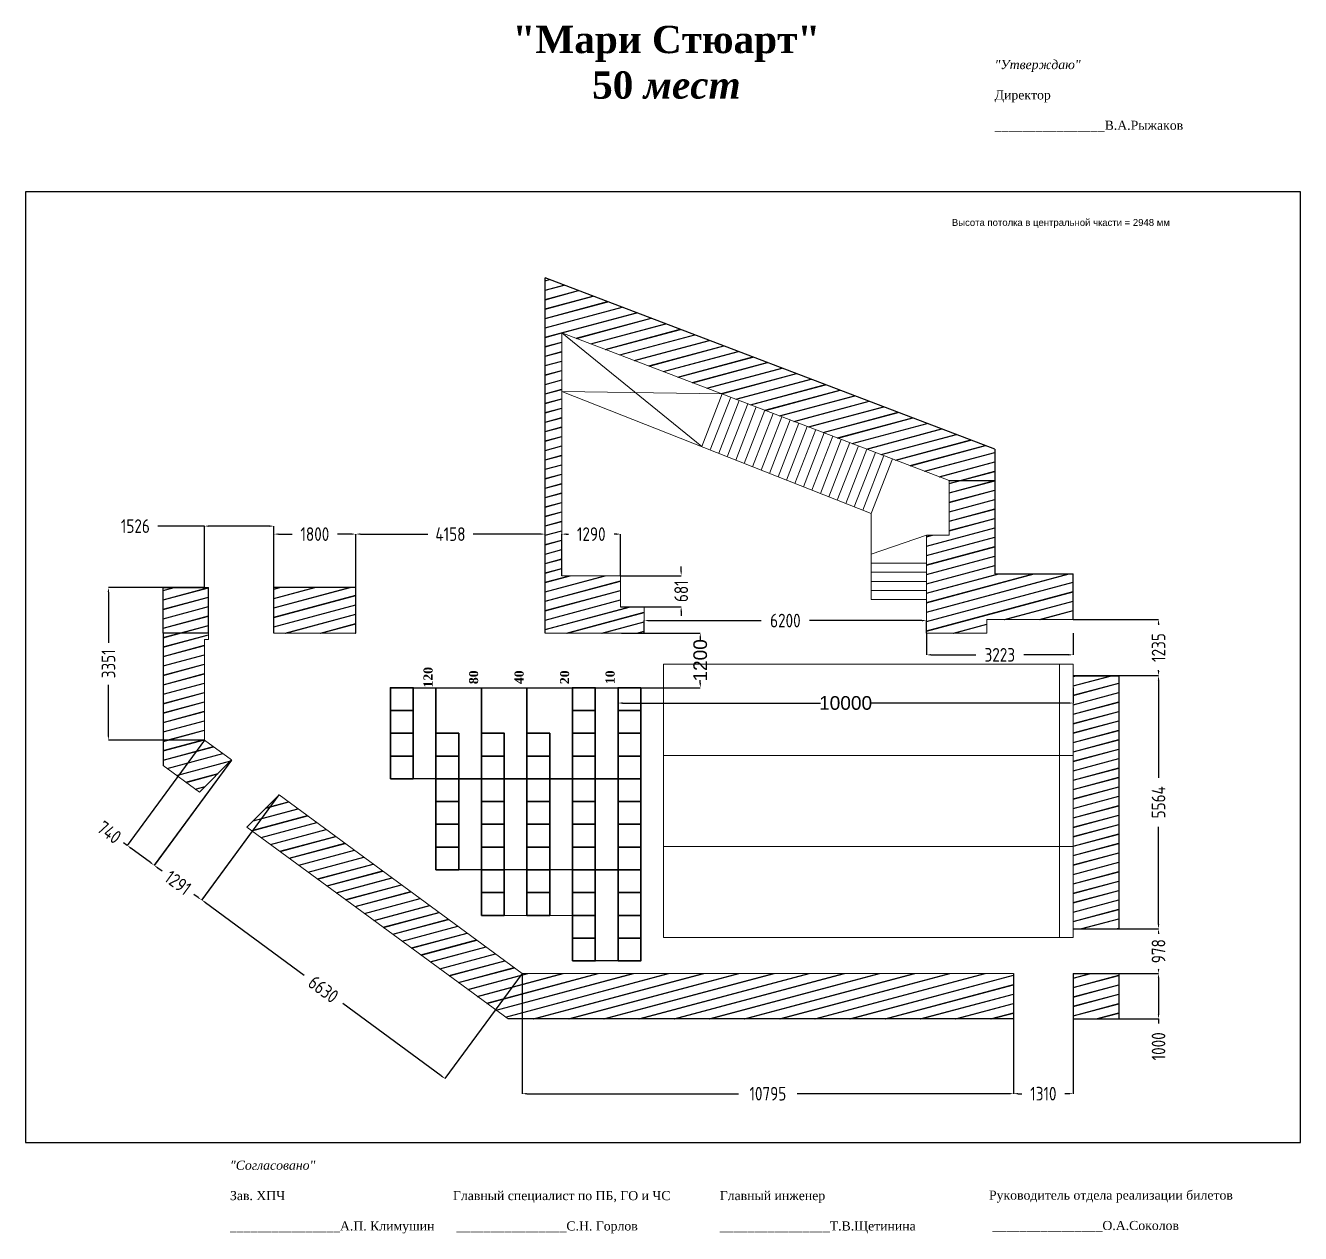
# Model space of a CAD drawing. Header units: millimetres. Extents: x -520232 to 211296, y -156633 to 78411.
# Drawn here: x 49292 to 77305, y -96239 to -69703 of the extents above; entities that cross this region are included whole.
import ezdxf

# ---------------------------------------------------------------- set-up
doc = ezdxf.new("R2010")
doc.units = ezdxf.units.MM
doc.layers.add('Декорации', color=10, linetype='Continuous')
doc.layers.add('Партер', color=7, linetype='Continuous')
doc.styles.get("Standard").update_dxf_attribs({"font": 'arial.ttf', "height": 300})
doc.styles.add('СГЕНЕРИР_СТИЛЬ_1', font='gost_2_304-81_type.ttf')
doc.dimstyles.new('Размеры', dxfattribs={"dimtxt": 300, "dimasz": 100, "dimexe": 0.18, "dimexo": 0.0625, "dimgap": 0.09, "dimtad": 0, "dimdec": 0, "dimzin": 0, "dimdsep": 46, "dimtxsty": 'Standard', "dimcen": 0.09, "dimclrd": 250, "dimclre": 250, "dimclrt": 250, "dimadec": 0, "dimazin": 0, "dimtfac": 1, "dimtdec": 0, "dimtofl": 0, "dimtmove": 0, "dimatfit": 3, "dimfxl": 1, "dimtfillclr": 250, "dimtolj": 1, "dimtzin": 0, "dimarcsym": 0})
pattern_1 = [(15, (53243.35, -83520.36), (-51.7638, 193.1852), []), (15, (53246.8, -83522.36), (-51.7638, 193.1852), [])]

# ---------------------------------------------------------------- blocks, each defined once
blk = doc.blocks.new('*D31')
at = {"color": 250, "lineweight": -2, "transparency": 16777216}
for p, q in [((60205, -90528), (60205, -93168)), ((71000, -90528), (71000, -93168)), ((60305, -93168), (64959, -93168)), ((70900, -93168), (66245, -93168))]:
    blk.add_line(p, q, dxfattribs=at)
at = {"color": 250, "lineweight": 13, "transparency": 16777216}
for points in [[(60305, -93151), (60305, -93185), (60205, -93168)], [(70900, -93151), (70900, -93185), (71000, -93168)]]:
    blk.add_solid(points, dxfattribs=at)
at = {"layer": 'Defpoints', "color": 0, "lineweight": 13, "transparency": 16777216}
for p in [(60205, -90527), (71000, -90527), (71000, -93168)]:
    blk.add_point(p, dxfattribs=at)
at = {"color": 250, "lineweight": 25, "transparency": 16777216, "insert": (65602, -93168), "char_height": 300, "attachment_point": 5, "style": 'СГЕНЕРИР_СТИЛЬ_1'}
blk.add_mtext('\\A1;10795', dxfattribs=at)
blk = doc.blocks.new('*D32')
at = {"color": 250, "lineweight": -2, "transparency": 16777216}
for p, q in [((54861, -86602), (53165, -88912)), ((53246, -88971), (55411, -90561)), ((60205, -90528), (58508, -92837)), ((58428, -92778), (56263, -91187))]:
    blk.add_line(p, q, dxfattribs=at)
at = {"color": 250, "lineweight": 13, "transparency": 16777216}
for points in [[(53255, -88957), (53236, -88984), (53165, -88911)], [(58438, -92764), (58418, -92791), (58508, -92837)]]:
    blk.add_solid(points, dxfattribs=at)
at = {"layer": 'Defpoints', "color": 0, "lineweight": 13, "transparency": 16777216}
for p in [(54861, -86602), (60205, -90528), (58508, -92837)]:
    blk.add_point(p, dxfattribs=at)
at = {"color": 250, "lineweight": 25, "transparency": 16777216, "insert": (55837, -90874), "char_height": 300, "attachment_point": 5, "rotation": 323.6955, "style": 'СГЕНЕРИР_СТИЛЬ_1'}
blk.add_mtext('\\A1;6630', dxfattribs=at)
blk = doc.blocks.new('*D33')
at = {"color": 250, "lineweight": -2, "transparency": 16777216}
for p, q in [((53224, -85400), (51524, -87714)), ((53821, -85838), (52121, -88152)), ((51524, -87714), (51444, -87655)), ((52040, -88093), (51605, -87773))]:
    blk.add_line(p, q, dxfattribs=at)
at = {"color": 250, "lineweight": 13, "transparency": 16777216}
for points in [[(51615, -87760), (51595, -87786), (51524, -87714)], [(52050, -88079), (52030, -88106), (52121, -88152)]]:
    blk.add_solid(points, dxfattribs=at)
at = {"layer": 'Defpoints', "color": 0, "lineweight": 13, "transparency": 16777216}
for p in [(53224, -85400), (53821, -85838), (51524, -87714)]:
    blk.add_point(p, dxfattribs=at)
at = {"color": 250, "lineweight": 25, "transparency": 16777216, "insert": (51133, -87426), "char_height": 300, "attachment_point": 5, "rotation": 323.6999, "style": 'СГЕНЕРИР_СТИЛЬ_1'}
blk.add_mtext('\\A1;740', dxfattribs=at)
blk = doc.blocks.new('*D27')
at = {"color": 250, "lineweight": -2, "transparency": 16777216}
for p, q in [((53224, -82050), (51113, -82050)), ((51113, -82150), (51113, -83261)), ((51113, -85300), (51113, -84189)), ((53224, -85400), (51113, -85400))]:
    blk.add_line(p, q, dxfattribs=at)
at = {"color": 250, "lineweight": 13, "transparency": 16777216}
for points in [[(51097, -82150), (51130, -82150), (51113, -82050)], [(51097, -85300), (51130, -85300), (51113, -85400)]]:
    blk.add_solid(points, dxfattribs=at)
at = {"layer": 'Defpoints', "color": 0, "lineweight": 13, "transparency": 16777216}
for p in [(51113, -82050), (53224, -82050), (53224, -85400)]:
    blk.add_point(p, dxfattribs=at)
at = {"color": 250, "lineweight": 25, "transparency": 16777216, "insert": (51113, -83725), "char_height": 300, "attachment_point": 5, "rotation": 90, "style": 'СГЕНЕРИР_СТИЛЬ_1'}
blk.add_mtext('\\A1;3351', dxfattribs=at)
blk = doc.blocks.new('*D34')
at = {"color": 250, "lineweight": -2, "transparency": 16777216}
for p, q in [((54749, -82050), (54749, -80875)), ((54849, -80876), (55149, -80876)), ((56449, -80876), (56149, -80876)), ((56549, -82050), (56549, -80875))]:
    blk.add_line(p, q, dxfattribs=at)
at = {"color": 250, "lineweight": 13, "transparency": 16777216}
for points in [[(54849, -80859), (54849, -80892), (54749, -80876)], [(56449, -80859), (56449, -80892), (56549, -80876)]]:
    blk.add_solid(points, dxfattribs=at)
at = {"layer": 'Defpoints', "color": 0, "lineweight": 13, "transparency": 16777216}
for p in [(56549, -80876), (54749, -82050), (56549, -82050)]:
    blk.add_point(p, dxfattribs=at)
at = {"color": 250, "lineweight": 25, "transparency": 16777216, "insert": (55649, -80876), "char_height": 300, "attachment_point": 5, "style": 'СГЕНЕРИР_СТИЛЬ_1'}
blk.add_mtext('\\A1;1800', dxfattribs=at)
blk = doc.blocks.new('*D28')
at = {"color": 250, "lineweight": -2, "transparency": 16777216}
for p, q in [((53223, -80700), (52199, -80700)), ((53223, -82050), (53223, -80700)), ((54649, -80700), (53323, -80700)), ((54749, -82049), (54749, -80700))]:
    blk.add_line(p, q, dxfattribs=at)
at = {"color": 250, "lineweight": 13, "transparency": 16777216}
for points in [[(53323, -80683), (53323, -80717), (53223, -80700)], [(54649, -80683), (54649, -80717), (54749, -80700)]]:
    blk.add_solid(points, dxfattribs=at)
at = {"layer": 'Defpoints', "color": 0, "lineweight": 13, "transparency": 16777216}
for p in [(54749, -80700), (53223, -82050), (54749, -82049)]:
    blk.add_point(p, dxfattribs=at)
at = {"color": 250, "lineweight": 25, "transparency": 16777216, "insert": (51706, -80700), "char_height": 300, "attachment_point": 5, "style": 'СГЕНЕРИР_СТИЛЬ_1'}
blk.add_mtext('\\A1;1526', dxfattribs=at)
blk = doc.blocks.new('*D35')
at = {"color": 250, "lineweight": -2, "transparency": 16777216}
for p, q in [((56549, -82050), (56549, -80875)), ((56649, -80876), (58128, -80876)), ((60607, -80876), (59128, -80876)), ((60707, -82050), (60707, -80875))]:
    blk.add_line(p, q, dxfattribs=at)
at = {"color": 250, "lineweight": 13, "transparency": 16777216}
for points in [[(56649, -80859), (56649, -80892), (56549, -80876)], [(60607, -80859), (60607, -80892), (60707, -80876)]]:
    blk.add_solid(points, dxfattribs=at)
at = {"layer": 'Defpoints', "color": 0, "lineweight": 13, "transparency": 16777216}
for p in [(60707, -80876), (56549, -82050), (60707, -82050)]:
    blk.add_point(p, dxfattribs=at)
at = {"color": 250, "lineweight": 25, "transparency": 16777216, "insert": (58628, -80876), "char_height": 300, "attachment_point": 5, "style": 'СГЕНЕРИР_СТИЛЬ_1'}
blk.add_mtext('\\A1;4158', dxfattribs=at)
blk = doc.blocks.new('*D29')
at = {"color": 250, "lineweight": -2, "transparency": 16777216}
for p, q in [((53820, -85838), (52121, -88151)), ((54861, -86603), (53162, -88916)), ((52202, -88210), (52291, -88275)), ((53082, -88856), (52993, -88791))]:
    blk.add_line(p, q, dxfattribs=at)
at = {"color": 250, "lineweight": 13, "transparency": 16777216}
for points in [[(52212, -88197), (52192, -88223), (52122, -88151)], [(53092, -88843), (53072, -88870), (53162, -88915)]]:
    blk.add_solid(points, dxfattribs=at)
at = {"layer": 'Defpoints', "color": 0, "lineweight": 13, "transparency": 16777216}
for p in [(53820, -85838), (54861, -86603), (53162, -88915)]:
    blk.add_point(p, dxfattribs=at)
at = {"color": 250, "lineweight": 25, "transparency": 16777216, "insert": (52642, -88533), "char_height": 300, "attachment_point": 5, "rotation": 323.6999, "style": 'СГЕНЕРИР_СТИЛЬ_1'}
blk.add_mtext('\\A1;1291', dxfattribs=at)
blk = doc.blocks.new('*D36')
at = {"color": 250, "lineweight": -2, "transparency": 16777216}
for p, q in [((62887, -83050), (62887, -82775)), ((62987, -82775), (65458, -82775)), ((68987, -82775), (66515, -82775)), ((69087, -83050), (69087, -82775))]:
    blk.add_line(p, q, dxfattribs=at)
at = {"color": 250, "lineweight": 13, "transparency": 16777216}
for points in [[(62987, -82759), (62987, -82792), (62887, -82775)], [(68987, -82759), (68987, -82792), (69087, -82775)]]:
    blk.add_solid(points, dxfattribs=at)
at = {"layer": 'Defpoints', "color": 0, "lineweight": 13, "transparency": 16777216}
for p in [(69087, -82775), (62887, -83050), (69087, -83050)]:
    blk.add_point(p, dxfattribs=at)
at = {"color": 250, "lineweight": 25, "transparency": 16777216, "insert": (65987, -82775), "char_height": 300, "attachment_point": 5, "style": 'СГЕНЕРИР_СТИЛЬ_1'}
blk.add_mtext('\\A1;6200', dxfattribs=at)
blk = doc.blocks.new('*D37')
at = {"color": 250, "lineweight": -2, "transparency": 16777216}
for p, q in [((61077, -81790), (61077, -80876)), ((61177, -80876), (61221, -80876)), ((62267, -80876), (62222, -80876)), ((62367, -81790), (62367, -80876))]:
    blk.add_line(p, q, dxfattribs=at)
at = {"color": 250, "lineweight": 13, "transparency": 16777216}
for points in [[(61177, -80859), (61177, -80893), (61077, -80876)], [(62267, -80859), (62267, -80893), (62367, -80876)]]:
    blk.add_solid(points, dxfattribs=at)
at = {"layer": 'Defpoints', "color": 0, "lineweight": 13, "transparency": 16777216}
for p in [(61077, -80876), (61077, -81790), (62367, -81790)]:
    blk.add_point(p, dxfattribs=at)
at = {"color": 250, "lineweight": 25, "transparency": 16777216, "insert": (61722, -80876), "char_height": 300, "attachment_point": 5, "style": 'СГЕНЕРИР_СТИЛЬ_1'}
blk.add_mtext('\\A1;1290', dxfattribs=at)
blk = doc.blocks.new('*D38')
at = {"color": 250, "lineweight": -2, "transparency": 16777216}
for p, q in [((62367, -81790), (63698, -81790)), ((63698, -81690), (63698, -81590)), ((62367, -82470), (63698, -82470)), ((63698, -82570), (63698, -82670))]:
    blk.add_line(p, q, dxfattribs=at)
at = {"color": 250, "lineweight": 13, "transparency": 16777216}
for points in [[(63681, -81690), (63714, -81690), (63698, -81790)], [(63681, -82570), (63714, -82570), (63698, -82470)]]:
    blk.add_solid(points, dxfattribs=at)
at = {"layer": 'Defpoints', "color": 0, "lineweight": 13, "transparency": 16777216}
for p in [(62367, -81790), (62367, -82470), (63698, -82470)]:
    blk.add_point(p, dxfattribs=at)
at = {"color": 250, "lineweight": 25, "transparency": 16777216, "insert": (63698, -82130), "char_height": 300, "attachment_point": 5, "rotation": 90, "style": 'СГЕНЕРИР_СТИЛЬ_1'}
blk.add_mtext('\\A1;681', dxfattribs=at)
blk = doc.blocks.new('*D30')
at = {"color": 250, "lineweight": -2, "transparency": 16777216}
for p, q in [((69087, -83050), (69087, -83528)), ((72310, -83050), (72310, -83528)), ((69187, -83528), (70170, -83528)), ((72210, -83528), (71227, -83528))]:
    blk.add_line(p, q, dxfattribs=at)
at = {"color": 250, "lineweight": 13, "transparency": 16777216}
for points in [[(69187, -83511), (69187, -83544), (69087, -83528)], [(72210, -83511), (72210, -83544), (72310, -83528)]]:
    blk.add_solid(points, dxfattribs=at)
at = {"layer": 'Defpoints', "color": 0, "lineweight": 13, "transparency": 16777216}
for p in [(69087, -83050), (72310, -83050), (72310, -83528)]:
    blk.add_point(p, dxfattribs=at)
at = {"color": 250, "lineweight": 25, "transparency": 16777216, "insert": (70698, -83528), "char_height": 300, "attachment_point": 5, "style": 'СГЕНЕРИР_СТИЛЬ_1'}
blk.add_mtext('\\A1;3223', dxfattribs=at)
blk = doc.blocks.new('*D39')
at = {"color": 250, "lineweight": -2, "transparency": 16777216}
for p, q in [((72310, -82750), (74186, -82750)), ((74186, -82850), (74186, -82868)), ((72310, -83985), (74186, -83985)), ((74186, -83885), (74186, -83868))]:
    blk.add_line(p, q, dxfattribs=at)
at = {"color": 250, "lineweight": 13, "transparency": 16777216}
for points in [[(74169, -82850), (74202, -82850), (74186, -82750)], [(74169, -83885), (74202, -83885), (74186, -83985)]]:
    blk.add_solid(points, dxfattribs=at)
at = {"layer": 'Defpoints', "color": 0, "lineweight": 13, "transparency": 16777216}
for p in [(72310, -82750), (74186, -82750), (72310, -83985)]:
    blk.add_point(p, dxfattribs=at)
at = {"color": 250, "lineweight": 25, "transparency": 16777216, "insert": (74186, -83368), "char_height": 300, "attachment_point": 5, "rotation": 90, "style": 'СГЕНЕРИР_СТИЛЬ_1'}
blk.add_mtext('\\A1;1235', dxfattribs=at)
blk = doc.blocks.new('*D40')
at = {"color": 250, "lineweight": -2, "transparency": 16777216}
for p, q in [((73310, -83985), (74186, -83985)), ((74185, -84085), (74185, -86232)), ((74185, -89449), (74185, -87303)), ((73310, -89549), (74186, -89549))]:
    blk.add_line(p, q, dxfattribs=at)
at = {"color": 250, "lineweight": 13, "transparency": 16777216}
for points in [[(74169, -84085), (74202, -84085), (74185, -83985)], [(74169, -89449), (74202, -89449), (74185, -89549)]]:
    blk.add_solid(points, dxfattribs=at)
at = {"layer": 'Defpoints', "color": 0, "lineweight": 13, "transparency": 16777216}
for p in [(73310, -83985), (73310, -89549), (74185, -89549)]:
    blk.add_point(p, dxfattribs=at)
at = {"color": 250, "lineweight": 25, "transparency": 16777216, "insert": (74185, -86767), "char_height": 300, "attachment_point": 5, "rotation": 90, "style": 'СГЕНЕРИР_СТИЛЬ_1'}
blk.add_mtext('\\A1;5564', dxfattribs=at)
blk = doc.blocks.new('*D41')
at = {"color": 250, "lineweight": -2, "transparency": 16777216}
for p, q in [((73310, -89549), (74186, -89549)), ((74185, -89649), (74185, -89653)), ((74185, -90427), (74185, -90424)), ((73310, -90527), (74186, -90527))]:
    blk.add_line(p, q, dxfattribs=at)
at = {"color": 250, "lineweight": 13, "transparency": 16777216}
for points in [[(74169, -89649), (74202, -89649), (74185, -89549)], [(74169, -90427), (74202, -90427), (74185, -90527)]]:
    blk.add_solid(points, dxfattribs=at)
at = {"layer": 'Defpoints', "color": 0, "lineweight": 13, "transparency": 16777216}
for p in [(73310, -89549), (73310, -90527), (74185, -90527)]:
    blk.add_point(p, dxfattribs=at)
at = {"color": 250, "lineweight": 25, "transparency": 16777216, "insert": (74185, -90038), "char_height": 300, "attachment_point": 5, "rotation": 90, "style": 'СГЕНЕРИР_СТИЛЬ_1'}
blk.add_mtext('\\A1;978', dxfattribs=at)
blk = doc.blocks.new('*D42')
at = {"color": 250, "lineweight": -2, "transparency": 16777216}
for p, q in [((73310, -90527), (74186, -90527)), ((74185, -90627), (74185, -91427)), ((73310, -91527), (74186, -91527)), ((74185, -91527), (74185, -91627))]:
    blk.add_line(p, q, dxfattribs=at)
at = {"color": 250, "lineweight": 13, "transparency": 16777216}
for points in [[(74169, -90627), (74202, -90627), (74185, -90527)], [(74169, -91427), (74202, -91427), (74185, -91527)]]:
    blk.add_solid(points, dxfattribs=at)
at = {"layer": 'Defpoints', "color": 0, "lineweight": 13, "transparency": 16777216}
for p in [(73310, -90527), (73310, -91527), (74185, -91527)]:
    blk.add_point(p, dxfattribs=at)
at = {"color": 250, "lineweight": 25, "transparency": 16777216, "insert": (74185, -92128), "char_height": 300, "attachment_point": 5, "rotation": 90, "style": 'СГЕНЕРИР_СТИЛЬ_1'}
blk.add_mtext('\\A1;1000', dxfattribs=at)
blk = doc.blocks.new('*D43')
at = {"color": 250, "lineweight": -2, "transparency": 16777216}
for p, q in [((71000, -91528), (71000, -93168)), ((72310, -91528), (72310, -93168)), ((71100, -93168), (71183, -93168)), ((72210, -93168), (72126, -93168))]:
    blk.add_line(p, q, dxfattribs=at)
at = {"color": 250, "lineweight": 13, "transparency": 16777216}
for points in [[(71100, -93151), (71100, -93184), (71000, -93168)], [(72210, -93151), (72210, -93184), (72310, -93168)]]:
    blk.add_solid(points, dxfattribs=at)
at = {"layer": 'Defpoints', "color": 0, "lineweight": 13, "transparency": 16777216}
for p in [(71000, -91527), (72310, -91527), (72310, -93168)]:
    blk.add_point(p, dxfattribs=at)
at = {"color": 250, "lineweight": 25, "transparency": 16777216, "insert": (71655, -93168), "char_height": 300, "attachment_point": 5, "style": 'СГЕНЕРИР_СТИЛЬ_1'}
blk.add_mtext('\\A1;1310', dxfattribs=at)
blk = doc.blocks.new('*D44')
at = {"layer": 'Defpoints', "color": 0, "lineweight": 13, "transparency": 16777216}
for p in [(62387, -83050), (64117, -83050), (62310, -84250)]:
    blk.add_point(p, dxfattribs=at)
at = {"layer": 'Декорации', "color": 250, "lineweight": -2, "transparency": 16777216}
for p, q in [((62387, -83050), (64117, -83050)), ((64117, -83150), (64117, -83217)), ((62310, -84250), (64117, -84250)), ((64117, -84150), (64117, -84084))]:
    blk.add_line(p, q, dxfattribs=at)
at = {"layer": 'Декорации', "color": 250, "lineweight": 13, "transparency": 16777216}
for points in [[(64100, -83150), (64134, -83150), (64117, -83050)], [(64100, -84150), (64134, -84150), (64117, -84250)]]:
    blk.add_solid(points, dxfattribs=at)
at = {"layer": 'Декорации', "color": 250, "lineweight": 13, "transparency": 16777216, "insert": (64117, -83650), "char_height": 300, "attachment_point": 5, "rotation": 90}
blk.add_mtext('\\A1;1200', dxfattribs=at)
blk = doc.blocks.new('*D45')
at = {"layer": 'Defpoints', "color": 0, "lineweight": 13, "transparency": 16777216}
for p in [(62310, -84250), (72310, -84250), (72310, -84587)]:
    blk.add_point(p, dxfattribs=at)
at = {"layer": 'Декорации', "color": 250, "lineweight": -2, "transparency": 16777216}
for p, q in [((62310, -84250), (62310, -84587)), ((72310, -84250), (72310, -84587)), ((62410, -84587), (66760, -84587)), ((72210, -84587), (67860, -84587))]:
    blk.add_line(p, q, dxfattribs=at)
at = {"layer": 'Декорации', "color": 250, "lineweight": 13, "transparency": 16777216}
for points in [[(62410, -84570), (62410, -84604), (62310, -84587)], [(72210, -84570), (72210, -84604), (72310, -84587)]]:
    blk.add_solid(points, dxfattribs=at)
at = {"layer": 'Декорации', "color": 250, "lineweight": 13, "transparency": 16777216, "insert": (67310, -84587), "char_height": 300, "attachment_point": 5}
blk.add_mtext('\\A1;10000', dxfattribs=at)

msp = doc.modelspace()

# ---------------------------------------------------------------- hatches: boundary and pattern name
at = {"lineweight": 25}
h = msp.add_hatch(dxfattribs=at)
h.set_pattern_fill('JIS_LC_20', color=256, scale=10, angle=330, style=0)
h.set_pattern_definition(pattern_1)
h.paths.add_polyline_path([(60706.715, -83049.722), (60706.715, -75246.937), (70586.714, -79008.619), (70586.714, -81750.458), (72309.714, -81750.458), (72309.714, -82750.458), (70409.714, -82750.458), (70409.714, -83050.458), (69086.714, -83050.458), (69086.714, -80898.458), (69586.714, -80898.458), (69586.714, -79698.458), (61076.58, -76454.458), (61076.58, -81790.458), (62366.58, -81790.458), (62366.58, -82470.458), (62886.58, -82470.458), (62886.714, -83050.458)])
h = msp.add_hatch(dxfattribs=at)
h.set_pattern_fill('JIS_LC_20', color=256, scale=10, angle=330, style=0)
h.set_pattern_definition(pattern_1)
h.paths.add_polyline_path([(52313.715, -82049.722), (53313.715, -82049.722), (53313.715, -83049.722), (53314.181, -83189.722), (53224.181, -83189.722), (53224.181, -85399.722), (53820.566, -85837.813), (53115.547, -86547.001), (52313.715, -85957.993), (52313.715, -83049.722)])
h = msp.add_hatch(dxfattribs=at)
h.set_pattern_fill('JIS_LC_20', color=256, scale=10, angle=330, style=0)
h.set_pattern_definition(pattern_1)
h.paths.add_polyline_path([(56548.715, -82049.722), (54748.715, -82049.722), (54748.715, -83049.722), (56548.715, -83049.722)])
h.paths.add_polyline_path([(72309.714, -90527.458), (72309.714, -91527.458), (73309.714, -91527.458), (73309.714, -90527.458)])
h.paths.add_polyline_path([(73309.714, -83985.458), (73309.714, -89549.458), (72309.714, -89549.458), (72309.714, -83985.458)])
h = msp.add_hatch(dxfattribs=at)
h.set_pattern_fill('JIS_LC_20', color=256, scale=10, angle=330, style=0)
h.set_pattern_definition(pattern_1)
h.paths.add_polyline_path([(59895.586, -91527.458), (54156.4, -87311.587), (54861.419, -86602.398), (60204.714, -90527.458), (70999.714, -90527.458), (70999.714, -91527.458)])

# ---------------------------------------------------------------- linework, layer by layer
for p, q in [((49291.805, -73356.18), (49291.805, -94236.826)), ((77304.619, -73356.18), (49291.805, -73356.18)), ((77304.619, -94236.826), (77304.619, -73356.18)), ((70586.714, -79008.619), (60706.715, -75246.937)), ((60706.715, -83049.722), (60706.715, -75246.937)), ((70586.714, -79008.619), (70586.714, -81750.458)), ((69586.714, -79698.458), (70586.714, -79698.458)), ((70586.714, -81750.458), (72309.714, -81750.458)), ((72309.714, -82750.458), (72309.714, -81750.458)), ((52313.715, -83049.722), (52313.715, -82049.722)), ((52313.715, -82049.722), (53313.715, -82049.722)), ((53313.715, -83049.722), (53313.715, -82049.722)), ((54748.715, -83049.722), (54748.715, -82049.722)), ((56548.715, -82049.722), (54748.715, -82049.722)), ((56548.715, -83049.722), (56548.715, -82049.722)), ((53313.715, -83049.722), (52313.715, -83049.722)), ((52313.715, -83049.722), (52313.715, -85957.993)), ((72309.714, -83985.458), (73309.714, -83985.458)), ((73309.714, -83985.458), (73309.714, -89549.458)), ((53820.566, -85837.813), (53115.547, -86547.001)), ((54861.419, -86602.398), (54156.4, -87311.587)), ((72309.714, -89549.458), (73309.714, -89549.458)), ((70999.714, -90527.458), (70999.714, -91527.458)), ((72309.714, -90527.458), (72309.714, -91527.458)), ((72309.714, -90527.458), (73309.714, -90527.458)), ((73309.714, -90527.458), (73309.714, -91527.458)), ((70999.714, -91527.458), (59895.586, -91527.458)), ((72309.714, -91527.458), (73309.714, -91527.458)), ((49291.805, -94236.826), (77304.619, -94236.826))]:
    msp.add_line(p, q, dxfattribs=at)
at = {"lineweight": 20}
for p, q in [((61076.58, -81790.458), (61076.58, -76454.458)), ((69586.714, -79698.458), (61076.58, -76454.458)), ((61076.58, -76454.458), (61076.58, -77654.458)), ((64150.893, -78954.775), (61076.58, -76454.458)), ((61076.58, -77744.138), (67872.714, -80420.395)), ((61076.58, -77744.138), (64599.852, -77797.503)), ((64150.893, -78954.775), (64599.852, -77797.503)), ((64336.984, -79028.056), (64786.735, -77868.741)), ((64523.075, -79101.337), (64973.619, -77939.98)), ((64709.166, -79174.618), (65160.502, -78011.219)), ((64895.257, -79247.899), (65347.386, -78082.457)), ((65081.348, -79321.18), (65534.269, -78153.696)), ((65267.439, -79394.461), (65721.152, -78224.934)), ((65453.53, -79467.742), (65908.036, -78296.173)), ((65639.621, -79541.023), (66094.919, -78367.412)), ((65825.712, -79614.304), (66281.803, -78438.65)), ((66011.804, -79687.585), (66468.686, -78509.889)), ((66197.895, -79760.866), (66655.57, -78581.127)), ((66383.986, -79834.147), (66842.453, -78652.366)), ((66570.077, -79907.428), (67029.336, -78723.604)), ((66756.168, -79980.709), (67216.22, -78794.843)), ((66942.259, -80053.99), (67403.103, -78866.082)), ((66942.259, -80053.99), (67403.103, -78866.082)), ((67128.35, -80127.271), (67589.987, -78937.32)), ((67314.441, -80200.552), (67776.87, -79008.559)), ((67500.532, -80273.833), (67963.754, -79079.797)), ((67686.623, -80347.114), (68150.637, -79151.036)), ((67872.714, -80420.395), (68337.521, -79222.275)), ((69586.714, -80898.458), (69586.714, -79698.458)), ((67872.714, -81132.763), (67872.714, -80420.395)), ((67872.714, -81315.458), (69086.714, -80898.458)), ((69086.714, -83050.458), (69086.714, -80898.458)), ((69086.714, -80898.458), (69586.714, -80898.458)), ((67872.714, -82315.458), (67872.714, -81132.763)), ((67872.714, -81515.458), (67872.714, -81315.458)), ((69086.714, -81515.458), (67872.714, -81515.458)), ((69086.714, -81715.458), (69086.714, -81515.458)), ((62366.58, -81790.458), (61076.58, -81790.458)), ((62366.58, -82470.458), (62366.58, -81790.458)), ((67872.714, -81915.458), (67872.714, -81715.458)), ((67872.714, -81715.458), (69086.714, -81715.458)), ((69086.714, -81715.458), (69086.714, -81715.458)), ((69086.714, -81915.458), (67872.714, -81915.458)), ((69086.714, -82115.458), (69086.714, -81915.458)), ((67872.714, -82315.458), (67872.714, -82115.458)), ((67872.714, -82115.458), (69086.714, -82115.458)), ((69086.714, -82315.458), (67872.714, -82315.458)), ((69086.714, -83050.458), (69086.714, -82315.458)), ((62886.58, -82470.458), (62366.58, -82470.458)), ((62886.714, -83050.458), (62886.58, -82470.458)), ((70409.714, -83050.458), (70409.714, -82750.458)), ((70409.714, -82750.458), (72309.714, -82750.458)), ((53224.181, -83189.722), (53224.181, -85399.722)), ((53224.181, -83189.722), (53314.181, -83189.722)), ((53314.181, -83189.722), (53313.715, -83049.722)), ((54748.715, -83049.722), (56548.715, -83049.722)), ((60706.715, -83049.722), (62886.714, -83050.458)), ((69086.714, -83050.458), (70409.714, -83050.458)), ((72309.714, -83985.458), (72309.714, -89549.458)), ((53224.181, -85399.722), (53820.566, -85837.813)), ((52313.715, -85957.993), (53115.547, -86547.001)), ((60204.714, -90527.458), (54861.419, -86602.398)), ((59895.586, -91527.458), (54156.4, -87311.587)), ((70999.714, -90527.458), (60204.714, -90527.458))]:
    msp.add_line(p, q, dxfattribs=at)
at = {"layer": 'Декорации', "lineweight": 13}
msp.add_line((72009.714, -83736.22), (72009.714, -89736.22), dxfattribs=at)
for points in [[(63309.714, -83736.22), (63309.714, -85736.22), (72309.714, -85736.22), (72309.714, -83736.22), (63309.714, -83736.22)], [(63309.714, -85736.22), (63309.714, -87736.22), (72309.714, -87736.22), (72309.714, -85736.22), (63309.714, -85736.22)], [(63309.714, -87736.22), (63309.714, -89736.22), (72309.714, -89736.22), (72309.714, -87736.22), (63309.714, -87736.22)], [(59309.712, -88250.29), (59309.712, -89250.29), (60309.712, -89250.29), (60309.712, -88250.29), (59309.712, -88250.29)], [(60309.712, -88250.29), (60309.712, -89250.29), (61309.712, -89250.29), (61309.712, -88250.29), (60309.712, -88250.29)]]:
    msp.add_lwpolyline(points, dxfattribs=at)
at = {"layer": 'Партер'}
for points in [[(57309.712, -84250.29), (58309.712, -84250.29), (58309.712, -86250.29), (57309.712, -86250.29), (57309.712, -84250.29)], [(58309.712, -84250.29), (59309.712, -84250.29), (59309.712, -86250.29), (58309.712, -86250.29), (58309.712, -84250.29)], [(59309.712, -84250.29), (60309.712, -84250.29), (60309.712, -86250.29), (59309.712, -86250.29), (59309.712, -84250.29)], [(60309.712, -84250.29), (61309.712, -84250.29), (61309.712, -86250.29), (60309.712, -86250.29), (60309.712, -84250.29)], [(61309.712, -84250.29), (62309.712, -84250.29), (62309.712, -86250.29), (61309.712, -86250.29), (61309.712, -84250.29)], [(58309.712, -86250.29), (59309.712, -86250.29), (59309.712, -88250.29), (58309.712, -88250.29), (58309.712, -86250.29)], [(59309.712, -86250.29), (60309.712, -86250.29), (60309.712, -88250.29), (59309.712, -88250.29), (59309.712, -86250.29)], [(60309.712, -86250.29), (61309.712, -86250.29), (61309.712, -88250.29), (60309.712, -88250.29), (60309.712, -86250.29)], [(61309.712, -86250.29), (62309.712, -86250.29), (62309.712, -88250.29), (61309.712, -88250.29), (61309.712, -86250.29)], [(61309.712, -88250.29), (62309.712, -88250.29), (62309.712, -90250.29), (61309.712, -90250.29), (61309.712, -88250.29)]]:
    msp.add_lwpolyline(points, dxfattribs=at)
at = {"layer": 'Партер', "color": 5, "lineweight": 30}
for points in [[(57309.712, -84750.29), (57809.712, -84750.29), (57809.712, -84250.29), (57309.712, -84250.29), (57309.712, -84750.29)], [(61309.712, -84750.29), (61809.712, -84750.29), (61809.712, -84250.29), (61309.712, -84250.29), (61309.712, -84750.29)], [(62309.712, -84750.29), (62809.712, -84750.29), (62809.712, -84250.29), (62309.712, -84250.29), (62309.712, -84750.29)], [(57309.712, -85250.29), (57809.712, -85250.29), (57809.712, -84750.29), (57309.712, -84750.29), (57309.712, -85250.29)], [(61309.712, -85250.29), (61809.712, -85250.29), (61809.712, -84750.29), (61309.712, -84750.29), (61309.712, -85250.29)], [(62309.712, -85250.29), (62809.712, -85250.29), (62809.712, -84750.29), (62309.712, -84750.29), (62309.712, -85250.29)], [(57309.712, -85750.29), (57809.712, -85750.29), (57809.712, -85250.29), (57309.712, -85250.29), (57309.712, -85750.29)], [(58309.712, -85750.29), (58809.712, -85750.29), (58809.712, -85250.29), (58309.712, -85250.29), (58309.712, -85750.29)], [(59309.712, -85750.29), (59809.712, -85750.29), (59809.712, -85250.29), (59309.712, -85250.29), (59309.712, -85750.29)], [(60309.712, -85750.29), (60809.712, -85750.29), (60809.712, -85250.29), (60309.712, -85250.29), (60309.712, -85750.29)], [(61309.712, -85750.29), (61809.712, -85750.29), (61809.712, -85250.29), (61309.712, -85250.29), (61309.712, -85750.29)], [(62309.712, -85750.29), (62809.712, -85750.29), (62809.712, -85250.29), (62309.712, -85250.29), (62309.712, -85750.29)], [(57309.712, -86250.29), (57809.712, -86250.29), (57809.712, -85750.29), (57309.712, -85750.29), (57309.712, -86250.29)], [(58309.712, -86250.29), (58809.712, -86250.29), (58809.712, -85750.29), (58309.712, -85750.29), (58309.712, -86250.29)], [(59309.712, -86250.29), (59809.712, -86250.29), (59809.712, -85750.29), (59309.712, -85750.29), (59309.712, -86250.29)], [(60309.712, -86250.29), (60809.712, -86250.29), (60809.712, -85750.29), (60309.712, -85750.29), (60309.712, -86250.29)], [(61309.712, -86250.29), (61809.712, -86250.29), (61809.712, -85750.29), (61309.712, -85750.29), (61309.712, -86250.29)], [(62309.712, -86250.29), (62809.712, -86250.29), (62809.712, -85750.29), (62309.712, -85750.29), (62309.712, -86250.29)], [(58309.712, -86750.29), (58809.712, -86750.29), (58809.712, -86250.29), (58309.712, -86250.29), (58309.712, -86750.29)], [(59309.712, -86750.29), (59809.712, -86750.29), (59809.712, -86250.29), (59309.712, -86250.29), (59309.712, -86750.29)], [(60309.712, -86750.29), (60809.712, -86750.29), (60809.712, -86250.29), (60309.712, -86250.29), (60309.712, -86750.29)], [(61309.712, -86750.29), (61809.712, -86750.29), (61809.712, -86250.29), (61309.712, -86250.29), (61309.712, -86750.29)], [(62309.712, -86750.29), (62809.712, -86750.29), (62809.712, -86250.29), (62309.712, -86250.29), (62309.712, -86750.29)], [(58309.712, -87250.29), (58809.712, -87250.29), (58809.712, -86750.29), (58309.712, -86750.29), (58309.712, -87250.29)], [(59309.712, -87250.29), (59809.712, -87250.29), (59809.712, -86750.29), (59309.712, -86750.29), (59309.712, -87250.29)], [(60309.712, -87250.29), (60809.712, -87250.29), (60809.712, -86750.29), (60309.712, -86750.29), (60309.712, -87250.29)], [(61309.712, -87250.29), (61809.712, -87250.29), (61809.712, -86750.29), (61309.712, -86750.29), (61309.712, -87250.29)], [(62309.712, -87250.29), (62809.712, -87250.29), (62809.712, -86750.29), (62309.712, -86750.29), (62309.712, -87250.29)], [(58309.712, -87750.29), (58809.712, -87750.29), (58809.712, -87250.29), (58309.712, -87250.29), (58309.712, -87750.29)], [(59309.712, -87750.29), (59809.712, -87750.29), (59809.712, -87250.29), (59309.712, -87250.29), (59309.712, -87750.29)], [(60309.712, -87750.29), (60809.712, -87750.29), (60809.712, -87250.29), (60309.712, -87250.29), (60309.712, -87750.29)], [(61309.712, -87750.29), (61809.712, -87750.29), (61809.712, -87250.29), (61309.712, -87250.29), (61309.712, -87750.29)], [(62309.712, -87750.29), (62809.712, -87750.29), (62809.712, -87250.29), (62309.712, -87250.29), (62309.712, -87750.29)], [(58309.712, -88250.29), (58809.712, -88250.29), (58809.712, -87750.29), (58309.712, -87750.29), (58309.712, -88250.29)], [(59309.712, -88250.29), (59809.712, -88250.29), (59809.712, -87750.29), (59309.712, -87750.29), (59309.712, -88250.29)], [(60309.712, -88250.29), (60809.712, -88250.29), (60809.712, -87750.29), (60309.712, -87750.29), (60309.712, -88250.29)], [(61309.712, -88250.29), (61809.712, -88250.29), (61809.712, -87750.29), (61309.712, -87750.29), (61309.712, -88250.29)], [(62309.712, -88250.29), (62809.712, -88250.29), (62809.712, -87750.29), (62309.712, -87750.29), (62309.712, -88250.29)], [(59309.712, -88750.29), (59809.712, -88750.29), (59809.712, -88250.29), (59309.712, -88250.29), (59309.712, -88750.29)], [(60309.712, -88750.29), (60809.712, -88750.29), (60809.712, -88250.29), (60309.712, -88250.29), (60309.712, -88750.29)], [(61309.712, -88750.29), (61809.712, -88750.29), (61809.712, -88250.29), (61309.712, -88250.29), (61309.712, -88750.29)], [(62309.712, -88750.29), (62809.712, -88750.29), (62809.712, -88250.29), (62309.712, -88250.29), (62309.712, -88750.29)], [(59309.712, -89250.29), (59809.712, -89250.29), (59809.712, -88750.29), (59309.712, -88750.29), (59309.712, -89250.29)], [(60309.712, -89250.29), (60809.712, -89250.29), (60809.712, -88750.29), (60309.712, -88750.29), (60309.712, -89250.29)], [(61309.712, -89250.29), (61809.712, -89250.29), (61809.712, -88750.29), (61309.712, -88750.29), (61309.712, -89250.29)], [(62309.712, -89250.29), (62809.712, -89250.29), (62809.712, -88750.29), (62309.712, -88750.29), (62309.712, -89250.29)], [(61309.712, -89750.29), (61809.712, -89750.29), (61809.712, -89250.29), (61309.712, -89250.29), (61309.712, -89750.29)], [(62309.712, -89750.29), (62809.712, -89750.29), (62809.712, -89250.29), (62309.712, -89250.29), (62309.712, -89750.29)], [(61309.712, -90250.29), (61809.712, -90250.29), (61809.712, -89750.29), (61309.712, -89750.29), (61309.712, -90250.29)], [(62309.712, -90250.29), (62809.712, -90250.29), (62809.712, -89750.29), (62309.712, -89750.29), (62309.712, -90250.29)]]:
    msp.add_lwpolyline(points, dxfattribs=at)

# ---------------------------------------------------------------- texts
at = {"lineweight": 25, "insert": (69644.854, -73954.412), "char_height": 150, "width": 7217.44125, "attachment_point": 1}
msp.add_mtext('Высота потолка в центральной чкасти = 2948 мм', dxfattribs=at)
at = {"layer": 'Партер'}
for s, insert, char_height, width, attachment_point in [('{\\fTimes New Roman|b1|i0|c204|p18;"Мари Стюарт"\\P50\\fTimes New Roman|b1|i1|c204|p18; мест}', (63372.005, -70514.456), 600, 15854.2162, 5), ('{\\fTimes New Roman|b0|i1|c204|p18;"Утверждаю"\\P\\fTimes New Roman|b0|i0|c204|p18;\\PДиректор\\P\\P________________В.А.Рыжаков}', (70585.098, -70460.992), 200, 7761.45421, 1), ('{\\fTimes New Roman|b0|i1|c204|p18;"Согласовано"\\P\\fTimes New Roman|b0|i0|c204|p18;\\PЗав. ХПЧ \\P\\P________________А.П. Климушин}', (53784.352, -94639.809), 200, 7761.45421, 1), ('{\\fTimes New Roman|b0|i1|c204|p18;\\P\\fTimes New Roman|b0|i0|c204|p18;\\PГлавный специалист по ПБ, ГО и ЧС\\P\\P ________________С.Н. Горлов}', (58683.782, -94639.809), 200, 7761.45421, 1), ('{\\fTimes New Roman|b0|i1|c204|p18;\\P\\fTimes New Roman|b0|i0|c204|p18;\\PГлавный инженер\\P\\P________________Т.В.Щетинина}', (64545.237, -94639.809), 200, 7761.45421, 1), ('{\\fTimes New Roman|b0|i1|c204|p18;\\P\\fTimes New Roman|b0|i0|c204|p18;\\PРуководитель отдела реализации билетов\\P\\P ________________О.А.Соколов}', (70460.023, -94629.229), 200, 7761.45421, 1)]:
    msp.add_mtext(s, dxfattribs=dict(at, insert=insert, char_height=char_height, width=width, attachment_point=attachment_point))
at = {"layer": 'Партер', "color": 0, "char_height": 200, "width": 439.43737, "attachment_point": 4, "rotation": 90}
for s, insert in [('{\\fTimes New Roman|b1|i0|c204|p18; 120}', (58137.599, -84247.295)), ('{\\fTimes New Roman|b1|i0|c204|p18; 80}', (59137.599, -84247.295)), ('{\\fTimes New Roman|b1|i0|c204|p18; 40}', (60137.599, -84247.295)), ('{\\fTimes New Roman|b1|i0|c204|p18; 20}', (61137.599, -84247.295)), ('{\\fTimes New Roman|b1|i0|c204|p18; 10}', (62137.599, -84247.295))]:
    msp.add_mtext(s, dxfattribs=dict(at, insert=insert))

# ---------------------------------------------------------------- dimensions: what is measured, and where the dimension line sits
at = {"lineweight": 25}
for base, p1, p2, picture, middle in [((54748.715, -80699.99), (53223.186, -82049.722), (54748.715, -82049.097), '*D28', (51706.429, -80699.99)), ((72309.714, -83527.646), (69086.714, -83049.833), (72309.714, -83049.833), '*D30', (70698.214, -83527.646))]:
    dim = msp.add_linear_dim(base=base, p1=p1, p2=p2, dimstyle='Размеры', override={"dimtxsty": 'СГЕНЕРИР_СТИЛЬ_1'}, dxfattribs=at)
    dim.commit()
    dim.dimension.update_dxf_attribs({"geometry": picture, "text_midpoint": middle, "dimtype": 160})
for base, p1, p2, picture, middle in [((56548.715, -80875.615), (54748.715, -82049.722), (56548.715, -82049.722), '*D34', (55648.715, -80875.615)), ((60706.715, -80875.615), (56548.715, -82049.722), (60706.715, -82049.722), '*D35', (58627.715, -80875.615)), ((61076.58, -80876.032), (62366.58, -81790.458), (61076.58, -81790.458), '*D37', (61721.58, -80876.032)), ((69086.714, -82775.341), (62886.714, -83050.458), (69086.714, -83050.458), '*D36', (65986.714, -82775.341)), ((70999.714, -93167.962), (60204.714, -90527.458), (70999.714, -90527.458), '*D31', (65602.214, -93167.962)), ((72309.714, -93167.545), (70999.714, -91527.458), (72309.714, -91527.458), '*D43', (71654.714, -93167.545))]:
    dim = msp.add_linear_dim(base=base, p1=p1, p2=p2, dimstyle='Размеры', override={"dimtxsty": 'СГЕНЕРИР_СТИЛЬ_1'}, dxfattribs=at)
    dim.commit()
    dim.dimension.update_dxf_attribs({"geometry": picture, "text_midpoint": middle})
for base, p1, p2, picture, middle in [((63697.685, -82470.458), (62366.58, -81789.833), (62366.58, -82470.458), '*D38', (63697.685, -82130.145)), ((74185.833, -82750.458), (72309.714, -83985.458), (72309.714, -82750.458), '*D39', (74185.833, -83367.958)), ((74185.416, -90527.458), (73309.714, -89549.458), (73309.714, -90527.458), '*D41', (74185.416, -90038.458)), ((74185.416, -91527.458), (73310.339, -90527.458), (73309.714, -91527.458), '*D42', (74185.416, -92127.548))]:
    dim = msp.add_linear_dim(base=base, p1=p1, p2=p2, angle=90, dimstyle='Размеры', override={"dimtxsty": 'СГЕНЕРИР_СТИЛЬ_1'}, dxfattribs=at)
    dim.commit()
    dim.dimension.update_dxf_attribs({"geometry": picture, "text_midpoint": middle})
for p1, p2, distance, picture, middle in [((53223.811, -85400.225), (53223.811, -82049.722), 2110.495, '*D27', (51113.316, -83724.974)), ((53820.566, -85837.813), (53224.181, -85399.722), 2871.249, '*D33', (51132.835, -87426.135)), ((54861.419, -86602.398), (60204.714, -90528.083), -2865.155, '*D32', (55836.677, -90874.217))]:
    dim = msp.add_aligned_dim(p1=p1, p2=p2, distance=distance, dimstyle='Размеры', override={"dimtxsty": 'СГЕНЕРИР_СТИЛЬ_1'}, dxfattribs=at)
    dim.commit()
    dim.dimension.update_dxf_attribs({"geometry": picture, "text_midpoint": middle})
for base, p1, p2, angle, picture, middle, dimtype in [((74185.416, -89549.458), (73309.714, -83985.458), (73309.714, -89549.458), 90, '*D40', (74185.416, -86767.458), 160), ((53162.372, -88915.359), (53820.196, -85838.316), (54861.049, -86602.902), 323.6998693, '*D29', (52641.946, -88533.066), 161)]:
    dim = msp.add_linear_dim(base=base, p1=p1, p2=p2, angle=angle, dimstyle='Размеры', override={"dimtxsty": 'СГЕНЕРИР_СТИЛЬ_1'}, dxfattribs=at)
    dim.commit()
    dim.dimension.update_dxf_attribs({"geometry": picture, "text_midpoint": middle, "dimtype": dimtype})
at = {"layer": 'Декорации', "lineweight": 13}
dim = msp.add_linear_dim(base=(64116.946, -83050.289), p1=(62309.712, -84250.29), p2=(62386.992, -83050.289), angle=90, dimstyle='Размеры', dxfattribs=at)
dim.commit()
dim.dimension.update_dxf_attribs({"geometry": '*D44', "text_midpoint": (64116.946, -83650.29)})
dim = msp.add_linear_dim(base=(72309.714, -84586.845), p1=(62309.712, -84250.29), p2=(72309.714, -84250.29), dimstyle='Размеры', dxfattribs=at)
dim.commit()
dim.dimension.update_dxf_attribs({"geometry": '*D45', "text_midpoint": (67309.713, -84586.845), "dimtype": 160})

doc.saveas('drawing.dxf')
